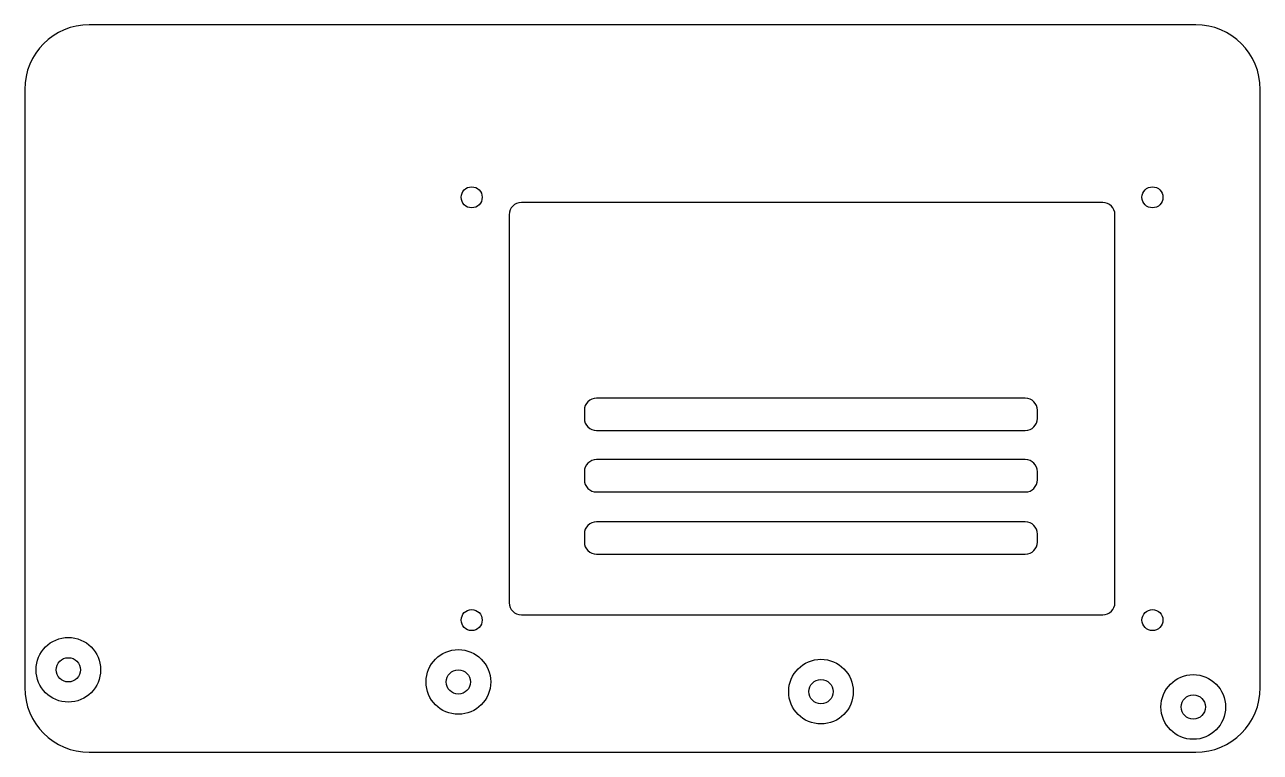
# Model space of a CAD drawing. Header units: millimetres. Extents: x 0 to 153, y 0 to 90.
import ezdxf

# ---------------------------------------------------------------- set-up
doc = ezdxf.new("R2010")
doc.units = ezdxf.units.MM
for name, color, linetype in [('CUT_OUTLINE', 1, 'CONTINUOUS'), ('DOOR_OUTLINE', 7, 'CONTINUOUS'), ('PILOT_HOLES', 5, 'CONTINUOUS'), ('REF_AIR_HOLES', 8, 'CONTINUOUS'), ('REF_SCREW_BOSSES', 4, 'CONTINUOUS')]:
    doc.layers.add(name, color=color, linetype=linetype)

msp = doc.modelspace()

# ---------------------------------------------------------------- linework, layer by layer
at = {"layer": 'CUT_OUTLINE'}
for p, q in [((133.5, 68), (61.5, 68)), ((60, 66.5), (60, 18.5)), ((135, 18.5), (135, 66.5)), ((61.5, 17), (133.5, 17))]:
    msp.add_line(p, q, dxfattribs=at)
for centre, start, end in [((61.5, 66.5), 90, 180), ((133.5, 66.5), 0, 90), ((61.5, 18.5), 180, 270), ((133.5, 18.5), 270, 360)]:
    msp.add_arc(centre, 1.5, start, end, dxfattribs=at)
at = {"layer": 'DOOR_OUTLINE'}
for p, q in [((145, 90), (8, 90)), ((0, 82), (0, 8)), ((153, 8), (153, 82)), ((8, 0), (145, 0))]:
    msp.add_line(p, q, dxfattribs=at)
for centre, start, end in [((8, 82), 90, 180), ((145, 82), 0, 90), ((8, 8), 180, 270), ((145, 8), 270, 360)]:
    msp.add_arc(centre, 8, start, end, dxfattribs=at)
at = {"layer": 'PILOT_HOLES'}
for centre in [(55.35, 68.65), (139.65, 68.65), (55.35, 16.35), (139.65, 16.35)]:
    msp.add_circle(centre, 1.3, dxfattribs=at)
at = {"layer": 'REF_AIR_HOLES'}
for p, q in [((123.9, 43.8), (70.8, 43.8)), ((69.3, 42.3), (69.3, 41.3)), ((125.4, 41.3), (125.4, 42.3)), ((70.8, 39.8), (123.9, 39.8)), ((123.9, 36.2), (70.8, 36.2)), ((69.3, 34.7), (69.3, 33.7)), ((125.4, 33.7), (125.4, 34.7)), ((70.8, 32.2), (123.9, 32.2)), ((123.9, 28.5), (70.8, 28.5)), ((69.3, 27), (69.3, 26)), ((125.4, 26), (125.4, 27)), ((70.8, 24.5), (123.9, 24.5))]:
    msp.add_line(p, q, dxfattribs=at)
for centre, start, end in [((70.8, 42.3), 90, 180), ((123.9, 42.3), 0, 90), ((70.8, 41.3), 180, 270), ((123.9, 41.3), 270, 360), ((70.8, 34.7), 90, 180), ((123.9, 34.7), 0, 90), ((70.8, 33.7), 180, 270), ((123.9, 33.7), 270, 360), ((70.8, 27), 90, 180), ((123.9, 27), 0, 90), ((70.8, 26), 180, 270), ((123.9, 26), 270, 360)]:
    msp.add_arc(centre, 1.5, start, end, dxfattribs=at)
at = {"layer": 'REF_SCREW_BOSSES'}
for centre in [(5.4, 10.2), (53.7, 8.7), (98.6, 7.5), (144.7, 5.6)]:
    msp.add_circle(centre, 4, dxfattribs=at)
at = {"layer": 'REF_SCREW_HOLES'}
for centre in [(5.4, 10.2), (53.7, 8.7), (98.6, 7.5), (144.7, 5.6)]:
    msp.add_circle(centre, 1.5, dxfattribs=at)

doc.saveas('drawing.dxf')
